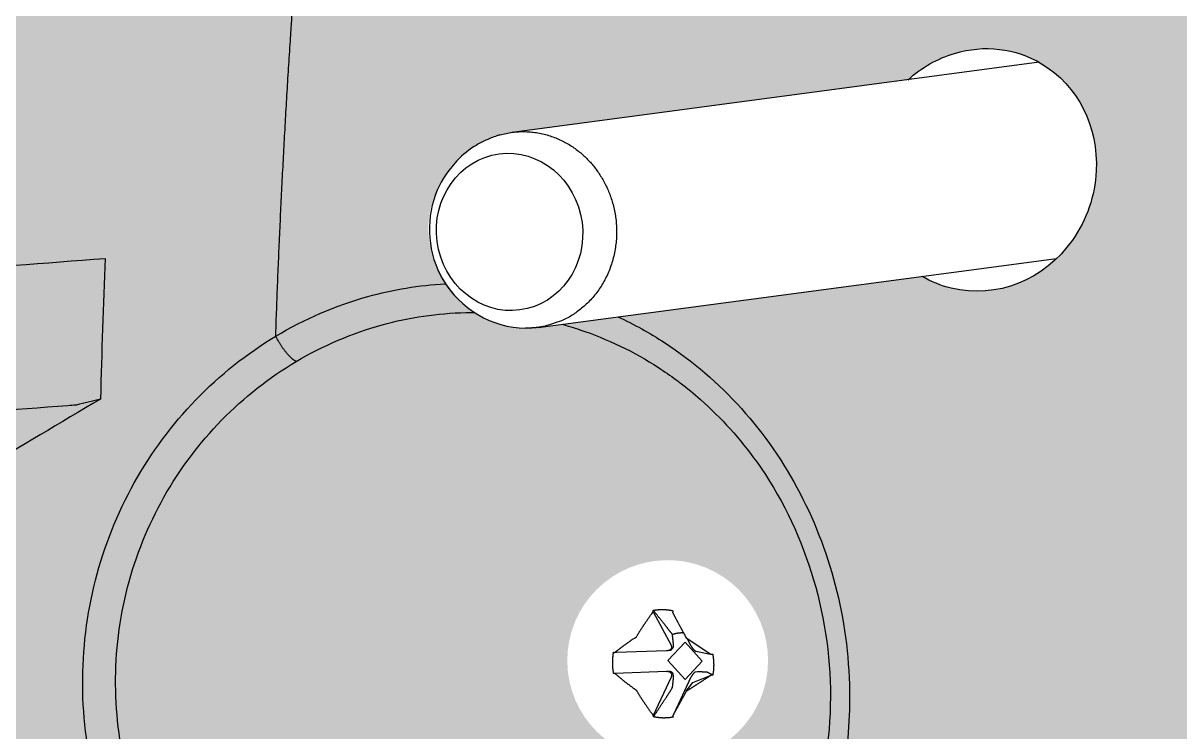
# Model space of a CAD drawing. Header units: millimetres. Extents: x 8076 to 10926, y 4783 to 8520.
# Drawn here: x 10240.44 to 10284.87, y 7251.94 to 7279.17 of the extents above; entities that cross this region are included whole.
import ezdxf

# ---------------------------------------------------------------- set-up
doc = ezdxf.new("R2010")
doc.units = ezdxf.units.MM

# ---------------------------------------------------------------- blocks, each defined once
blk = doc.blocks.new('149221')
at = {"linetype": 'Continuous', "true_color": 0xffa200}
h = blk.add_hatch(color=40, dxfattribs=at)
h.dxf.hatch_style = 1
edge = h.paths.add_edge_path()
edge.add_spline(control_points=[(334.23, -48.05), (334.389, -46.956), (334.845, -43.89), (335.35, -39.838), (337.006, -36.654), (337.938, -35.421), (338.324, -34.912)], knot_values=[0, 0, 0, 0, 3.316296, 9.331221, 12.051584, 13.967111, 13.967111, 13.967111, 13.967111], degree=3, periodic=0)
edge.add_line((338.324, -34.912), (341.494, -35.3))
edge.add_line((341.494, -35.3), (348.525, -36.156))
edge.add_line((348.525, -36.156), (354.696, -36.903))
edge.add_line((354.696, -36.903), (356.527, -37.124))
edge.add_line((356.527, -37.124), (359.064, -37.429))
edge.add_line((359.064, -37.429), (360.358, -37.58))
edge.add_line((360.358, -37.58), (366.586, -38.329))
edge.add_line((366.586, -38.329), (371.707, -38.939))
edge.add_line((371.707, -38.939), (378.772, -39.776))
edge.add_line((378.772, -39.776), (416.636, -44.167))
edge.add_line((416.636, -44.167), (424.659, -45.078))
edge.add_line((424.659, -45.078), (426.281, -45.161))
edge.add_line((426.281, -45.161), (427.838, -45.027))
edge.add_line((427.838, -45.027), (428.916, -44.81))
edge.add_line((428.916, -44.81), (437.564, -43.667))
edge.add_spline(control_points=[(437.563, -43.667), (439.189, -43.214), (441.154, -42.241), (443.346, -40.252), (444.437, -38.928), (445.074, -37.817), (445.287, -37.445)], knot_values=[0, 0, 0, 0, 5.064414, 6.325763, 8.876672, 10.163592, 10.163592, 10.163592, 10.163592], degree=3, periodic=0)
edge.add_line((445.296, -37.43), (441.211, -37.971))
edge.add_line((441.211, -37.971), (436.254, -38.626))
edge.add_spline(control_points=[(436.254, -38.626), (436.016, -38.667), (435.494, -38.75), (434.254, -38.654), (432.869, -37.837), (432.016, -36.57), (431.681, -35.331), (431.737, -34.122), (432.136, -33.085), (432.61, -32.467), (433.048, -32.021), (433.491, -31.696), (433.978, -31.451), (434.335, -31.319), (434.598, -31.257), (434.754, -31.22), (434.867, -31.204), (434.904, -31.199)], knot_values=[0, 0, 0, 0, 0.459492, 1.579479, 3.677085, 5.002253, 6.076581, 7.478588, 8.557654, 9.354811, 9.798094, 10.431077, 10.991979, 11.42801, 11.569921, 11.800419, 11.911282, 11.911282, 11.911282, 11.911282], degree=3, periodic=0)
edge.add_line((434.899, -31.2), (437.306, -30.88))
edge.add_line((437.306, -30.88), (439.591, -30.576))
edge.add_line((439.591, -30.576), (439.81, -28.317))
edge.add_line((439.81, -28.317), (440.375, -21.536))
edge.add_line((440.375, -21.536), (440.458, -20.359))
edge.add_line((440.458, -20.359), (440.541, -19.121))
edge.add_line((440.541, -19.121), (448.837, -20.177))
edge.add_spline(control_points=[(448.837, -20.177), (449.335, -16.168), (450.461, -4.372), (450.539, 11.311), (449.321, 22.831), (448.924, 26.585)], knot_values=[0, 0, 0, 0, 12.116371, 35.543181, 46.865157, 46.865157, 46.865157, 46.865157], degree=3, periodic=0)
edge.add_line((448.924, 26.585), (440.358, 25.81))
edge.add_line((440.358, 25.81), (440.279, 26.868))
edge.add_line((440.279, 26.868), (440.148, 28.529))
edge.add_line((440.148, 28.529), (437.236, 28.142))
edge.add_line((437.236, 28.142), (436.039, 27.984))
edge.add_spline(control_points=[(436.039, 27.984), (435.887, 27.957), (435.364, 27.891), (434.124, 27.987), (432.739, 28.803), (431.886, 30.07), (431.551, 31.309), (431.607, 32.519), (432.006, 33.555), (432.48, 34.173), (432.917, 34.62), (433.361, 34.945), (433.847, 35.189), (434.205, 35.321), (434.467, 35.383), (434.624, 35.42), (434.737, 35.436), (434.773, 35.441)], knot_values=[0, 0, 0, 0, 0.459492, 1.579479, 3.677085, 5.002253, 6.076581, 7.478588, 8.557654, 9.354811, 9.798094, 10.431077, 10.991979, 11.42801, 11.569921, 11.800419, 11.911282, 11.911282, 11.911282, 11.911282], degree=3, periodic=0)
edge.add_line((434.773, 35.441), (437.191, 35.763))
edge.add_line((437.191, 35.763), (439.446, 36.063))
edge.add_spline(control_points=[(439.446, 36.063), (439.36, 36.904), (439.215, 38.138), (439.085, 39.426), (438.987, 40.065), (438.94, 40.376), (438.983, 40.681), (439.022, 40.796), (439.062, 40.854), (439.079, 40.87), (439.096, 40.887), (439.117, 40.9), (439.139, 40.907), (439.148, 40.91)], knot_values=[0, 0, 0, 0, 2.538509, 3.728894, 3.878974, 4.480976, 4.655309, 4.801837, 4.838762, 4.865516, 4.870649, 4.910876, 4.939036, 4.939036, 4.939036, 4.939036], degree=3, periodic=0)
edge.add_line((439.148, 40.91), (440.319, 41.19))
edge.add_line((440.319, 41.19), (441.937, 41.337))
edge.add_line((441.937, 41.337), (446.367, 41.737))
edge.add_spline(control_points=[(446.367, 41.737), (446.237, 42.2), (445.76, 43.815), (444.406, 46.288), (441.77, 49.151), (438.724, 50.856), (435.999, 51.453), (434.588, 51.508), (432.75, 51.468), (430.969, 51.482), (429.392, 51.407), (428.978, 51.387)], knot_values=[0, 0, 0, 0, 1.440982, 5.047979, 8.330405, 13.027428, 15.226579, 16.64694, 17.251758, 20.7426, 21.987384, 21.987384, 21.987384, 21.987384], degree=3, periodic=0)
edge.add_line((428.978, 51.387), (396.458, 48.446))
edge.add_line((396.458, 48.446), (382.008, 47.139))
edge.add_line((382.008, 47.139), (373.756, 46.392))
edge.add_line((373.756, 46.392), (363.038, 45.422))
edge.add_line((363.038, 45.422), (349.65, 44.211))
edge.add_line((349.65, 44.211), (334.14, 42.808))
edge.add_line((334.14, 42.808), (332.509, 42.661))
edge.add_line((332.509, 42.661), (319.779, 41.508))
edge.add_line((319.779, 41.508), (301.534, 39.858))
edge.add_line((301.534, 39.858), (284.66, 38.331))
edge.add_line((284.66, 38.331), (282.872, 37.878))
edge.add_line((282.872, 37.878), (275.797, 36.085))
edge.add_line((275.797, 36.085), (273.499, 35.502))
edge.add_line((273.499, 35.502), (273.283, 35.447))
edge.add_line((273.283, 35.447), (272.997, 35.418))
edge.add_line((272.997, 35.418), (272.713, 35.383))
edge.add_line((272.713, 35.383), (275.958, 31.732))
edge.add_line((275.958, 31.732), (277.835, 29.62))
edge.add_line((277.835, 29.62), (280.177, 26.986))
edge.add_line((280.177, 26.986), (284.356, 22.253))
edge.add_line((284.356, 22.253), (284.79, 21.469))
edge.add_line((284.79, 21.469), (285.121, 20.593))
edge.add_line((285.121, 20.593), (285.547, 18.72))
edge.add_line((285.547, 18.72), (285.662, 17.821))
edge.add_line((285.662, 17.821), (285.757, 16.03))
edge.add_line((285.757, 16.03), (285.763, 13.209))
edge.add_line((285.763, 13.209), (284.267, 13.01))
edge.add_line((284.267, 13.01), (284.275, 9.019))
edge.add_line((284.275, 9.019), (288.099, 9.528))
edge.add_line((288.099, 9.528), (291.922, 10.036))
edge.add_line((291.922, 10.036), (289.956, 8.857))
edge.add_line((289.956, 8.857), (289.691, 8.577))
edge.add_line((289.691, 8.577), (289.596, 8.203))
edge.add_line((289.596, 8.203), (289.579, 5.869))
edge.add_line((289.579, 5.869), (289.585, 1.554))
edge.add_line((289.585, 1.554), (289.605, -0.427))
edge.add_line((289.605, -0.427), (289.702, -0.805))
edge.add_line((289.702, -0.805), (289.967, -1.092))
edge.add_line((289.967, -1.092), (291.278, -1.917))
edge.add_line((291.278, -1.917), (284.299, -2.845))
edge.add_line((284.299, -2.845), (284.306, -6.608))
edge.add_line((284.306, -6.608), (285.803, -6.636))
edge.add_line((285.803, -6.636), (285.696, -7.699))
edge.add_line((285.696, -7.699), (285.699, -8.975))
edge.add_line((285.699, -8.975), (285.704, -11.432))
edge.add_line((285.704, -11.432), (285.38, -13.443))
edge.add_line((285.38, -13.443), (285.012, -14.75))
edge.add_line((285.012, -14.75), (284.762, -15.392))
edge.add_line((284.762, -15.392), (284.389, -16.12))
edge.add_line((284.389, -16.12), (283.697, -17.108))
edge.add_line((283.697, -17.108), (281.128, -20.698))
edge.add_line((281.128, -20.698), (276.178, -27.614))
edge.add_line((276.178, -27.614), (273.503, -31.352))
edge.add_line((273.503, -31.352), (272.842, -32.273))
edge.add_line((272.842, -32.273), (274.267, -35.291))
edge.add_spline(control_points=[(274.267, -35.291), (273.628, -35.713), (272.039, -36.763), (271.321, -39.153), (271.586, -41.646), (272.94, -44.25), (275.933, -45.323), (277.745, -44.908), (278.181, -44.718), (278.267, -44.685)], knot_values=[0, 0, 0, 0, 2.259943, 5.619258, 6.713979, 9.794593, 13.883833, 15.038003, 15.312139, 15.312139, 15.312139, 15.312139], degree=3, periodic=0)
edge.add_line((278.267, -44.685), (280.069, -45.273))
edge.add_line((280.069, -45.273), (281.913, -45.716))
edge.add_line((281.913, -45.716), (283.526, -47.37))
edge.add_line((283.526, -47.37), (285.338, -48.775))
edge.add_line((285.338, -48.775), (287.354, -49.921))
edge.add_line((287.354, -49.921), (294.801, -53.288))
edge.add_line((294.801, -53.288), (302.375, -56.363))
edge.add_line((302.375, -56.363), (307.551, -58.277))
edge.add_line((307.551, -58.277), (309.056, -58.665))
edge.add_line((309.056, -58.665), (310.606, -58.781))
edge.add_line((310.606, -58.781), (310.982, -58.766))
edge.add_line((310.982, -58.766), (312.319, -58.745))
edge.add_line((312.319, -58.745), (312.966, -58.735))
edge.add_line((312.966, -58.735), (315.112, -58.702))
edge.add_line((315.112, -58.702), (316.253, -58.684))
edge.add_line((316.253, -58.684), (317.573, -58.663))
edge.add_line((317.573, -58.663), (318.778, -58.645))
edge.add_line((318.778, -58.645), (319.223, -58.611))
edge.add_line((319.223, -58.611), (319.951, -58.506))
edge.add_line((319.951, -58.506), (321.024, -58.201))
edge.add_spline(control_points=[(321.024, -58.201), (322.599, -57.816), (324.878, -57.193), (328.113, -56.498), (330.571, -55.462), (332.257, -53.746), (333.489, -51.751), (334.108, -49.926), (334.2, -48.515), (334.23, -48.05)], knot_values=[0, 0, 0, 0, 4.863787, 7.08245, 9.93457, 12.717024, 14.126276, 16.967024, 18.364566, 18.364566, 18.364566, 18.364566], degree=3, periodic=0)
edge = h.paths.add_edge_path(flags=16)
edge.add_spline(control_points=[(316, -23.379), (315.837, -23.401), (315.326, -23.474), (314.089, -23.433), (312.746, -22.738), (311.796, -21.332), (311.357, -20.247), (311.352, -18.863), (311.895, -17.768), (312.327, -17.106), (312.833, -16.686), (313.297, -16.376), (313.796, -16.141), (314.127, -16.033), (314.423, -15.962), (314.585, -15.94), (314.699, -15.929), (314.735, -15.924)], knot_values=[0, 0, 0, 0, 0.459492, 1.579479, 3.677085, 5.002253, 6.076581, 7.478588, 8.557654, 9.354811, 9.798094, 10.431077, 10.991979, 11.42801, 11.569921, 11.800419, 11.911282, 11.911282, 11.911282, 11.911282], degree=3, periodic=0)
edge.add_line((314.735, -15.924), (329.81, -13.917))
edge.add_spline(control_points=[(329.81, -13.917), (329.982, -13.772), (330.321, -13.487), (330.903, -13.156), (331.548, -12.897), (332.188, -12.758), (332.819, -12.711), (333.454, -12.75), (334.088, -12.898), (334.79, -13.192), (335.443, -13.642), (336.342, -14.543), (336.958, -15.878), (337.054, -17.396), (336.889, -18.642), (336.381, -19.731), (335.668, -20.706), (334.741, -21.441), (333.686, -21.927), (332.534, -22.102), (331.37, -21.972), (330.674, -21.634), (330.341, -21.473)], knot_values=[0, 0, 0, 0, 0.673401, 1.325552, 1.998362, 2.753695, 3.278628, 3.891621, 4.655983, 5.21823, 6.167649, 7.013448, 9.020712, 10.38987, 11.545293, 12.751228, 13.951417, 15.141404, 16.258242, 17.397534, 18.59906, 19.704611, 19.704611, 19.704611, 19.704611], degree=3, periodic=0)
edge.add_line((330.341, -21.473), (326.306, -22.009))
edge.add_line((326.306, -22.009), (318.663, -23.025))
edge.add_line((318.663, -23.025), (316.504, -23.312))
edge.add_line((316.504, -23.312), (316, -23.379))
h.paths.add_polyline_path([(317.098, 4.313, -1), (324.809, 4.313, -1)], flags=16)
edge = h.paths.add_edge_path(flags=16)
edge.add_spline(control_points=[(316.381, 17.164), (316.218, 17.142), (315.706, 17.069), (314.47, 17.11), (313.126, 17.805), (312.176, 19.212), (311.738, 20.297), (311.732, 21.68), (312.275, 22.775), (312.707, 23.437), (313.213, 23.857), (313.678, 24.167), (314.176, 24.402), (314.507, 24.51), (314.803, 24.581), (314.966, 24.604), (315.079, 24.614), (315.116, 24.619)], knot_values=[0, 0, 0, 0, 0.459492, 1.579479, 3.677085, 5.002253, 6.076581, 7.478588, 8.557654, 9.354811, 9.798094, 10.431077, 10.991979, 11.42801, 11.569921, 11.800419, 11.911282, 11.911282, 11.911282, 11.911282], degree=3, periodic=0)
edge.add_line((315.116, 24.619), (330.191, 26.627))
edge.add_spline(control_points=[(330.191, 26.627), (330.363, 26.771), (330.701, 27.057), (331.283, 27.388), (331.929, 27.646), (332.569, 27.785), (333.199, 27.832), (333.834, 27.793), (334.468, 27.646), (335.17, 27.351), (335.824, 26.902), (336.723, 26.001), (337.338, 24.665), (337.434, 23.147), (337.269, 21.901), (336.761, 20.813), (336.048, 19.837), (335.121, 19.103), (334.066, 18.617), (332.915, 18.441), (331.75, 18.572), (331.055, 18.909), (330.721, 19.071)], knot_values=[0, 0, 0, 0, 0.673401, 1.325552, 1.998362, 2.753695, 3.278628, 3.891621, 4.655983, 5.21823, 6.167649, 7.013448, 9.020712, 10.38987, 11.545293, 12.751228, 13.951417, 15.141404, 16.258242, 17.397534, 18.59906, 19.704611, 19.704611, 19.704611, 19.704611], degree=3, periodic=0)
edge.add_line((330.721, 19.071), (326.687, 18.534))
edge.add_line((326.687, 18.534), (319.044, 17.518))
edge.add_line((319.044, 17.518), (316.884, 17.231))
edge.add_line((316.884, 17.231), (316.381, 17.164))
h.paths.add_polyline_path([(427.224, 2.182, -1), (435.129, 2.182, -1)], flags=16)
at = {"linetype": 'Continuous'}
for p, q in [((335.222, 27.296), (314.982, 24.604)), ((315.978, 17.11), (335.893, 19.758)), ((320.408, 6.164), (320.395, 6.18)), ((321.096, 4.892), (320.408, 6.164)), ((320.956, 4.313), (321.62, 5.014)), ((321.62, 5.014), (322.285, 4.286)), ((321.665, 5.187), (322.613, 4.556)), ((321.69, 5.17), (321.847, 4.878)), ((318.928, 4.625), (318.992, 4.628)), ((318.992, 4.628), (320.909, 4.694)), ((320.948, 4.697), (321.023, 4.707)), ((322.035, 4.673), (322.603, 4.561)), ((321.621, 3.585), (320.956, 4.313)), ((322.285, 4.286), (321.621, 3.585)), ((320.91, 3.887), (318.921, 3.819)), ((320.413, 2.218), (321.099, 3.682)), ((320.91, 3.887), (320.996, 3.898)), ((321.849, 3.668), (321.191, 2.267)), ((321.921, 3.463), (322.623, 3.749)), ((322.623, 3.749), (322.623, 3.749)), ((321.669, 3.13), (321.921, 3.463)), ((320.403, 2.203), (320.413, 2.218))]:
    blk.add_line(p, q, dxfattribs=at)
for points in [[(305.9, 16.771), (305.918, 17.291, -0.000348), (305.937, 17.811, -0.000347), (305.957, 18.331, -0.000347), (305.977, 18.851, -0.000348), (305.998, 19.372, -0.000348), (306.02, 19.893, -0.000349), (306.043, 20.414, -0.000349), (306.066, 20.935, -0.000349), (306.09, 21.456, -0.00035), (306.115, 21.978, -0.00035), (306.14, 22.5, -0.00035), (306.167, 23.022, -0.000351), (306.194, 23.544, -0.000351), (306.222, 24.066, -0.000353), (306.25, 24.588, -0.000352), (306.279, 25.11, -0.00035), (306.309, 25.632, -0.000354), (306.34, 26.155, -0.000362), (306.372, 26.679, -0.000352), (306.404, 27.2, -0.000329), (306.437, 27.718, -0.000364), (306.471, 28.245, -0.000434), (306.507, 28.784, -0.00033), (306.541, 29.29, -0.000112)], [(314.509, 24.505), (314.751, 24.565, -0.01853), (314.995, 24.606, -0.018988), (315.241, 24.628, -0.01888), (315.487, 24.632, -0.018731), (315.732, 24.617, -0.018623), (315.973, 24.585, -0.018288), (316.208, 24.535, -0.017994), (316.437, 24.469, -0.017564), (316.659, 24.389, -0.017227), (316.871, 24.295, -0.0167), (317.073, 24.188, -0.016283), (317.264, 24.072, -0.015664), (317.444, 23.946, -0.015296), (317.613, 23.812, -0.014794), (317.771, 23.671, -0.014213), (317.916, 23.526, -0.013348), (318.05, 23.378, -0.013461), (318.175, 23.223, -0.013197), (318.294, 23.057, -0.012874), (318.408, 22.881, -0.013478), (318.516, 22.692, -0.013706), (318.616, 22.492, -0.014048), (318.707, 22.281, -0.014237), (318.788, 22.06, -0.0146), (318.856, 21.828, -0.014784), (318.913, 21.588, -0.01512), (318.954, 21.341, -0.015302), (318.982, 21.087, -0.015606), (318.993, 20.829, -0.015783), (318.987, 20.568, -0.016051), (318.964, 20.306, -0.016219), (318.925, 20.045, -0.016431), (318.867, 19.787, -0.016593), (318.793, 19.534, -0.016766), (318.703, 19.288, -0.016874), (318.596, 19.05, -0.016889), (318.475, 18.822, -0.017074), (318.341, 18.607, -0.017294), (318.194, 18.404, -0.017022), (318.037, 18.215, -0.016137), (317.872, 18.041, -0.017231), (317.696, 17.882, -0.019492), (317.51, 17.737, -0.015792), (317.331, 17.61, -0.007683), (317.167, 17.504, -0.0199), (316.955, 17.4, -0.032892), (316.63, 17.281, -0.017478), (316.206, 17.149, -0.009908)], [(316.206, 17.149), (316.184, 17.144, -0.001754), (316.162, 17.14, -0.001733), (316.139, 17.136, -0.001729), (316.117, 17.132, -0.001744), (316.094, 17.128, -0.001752), (316.071, 17.124, -0.001758), (316.049, 17.121, -0.001762), (316.026, 17.117, -0.001771), (316.003, 17.114, -0.001776), (315.98, 17.111, -0.001784), (315.956, 17.108, -0.001788), (315.933, 17.105, -0.001795), (315.909, 17.102, -0.001802), (315.886, 17.099, -0.001813), (315.862, 17.097, -0.001813), (315.839, 17.095, -0.001809), (315.815, 17.093, -0.00183), (315.791, 17.091, -0.001877), (315.767, 17.089, -0.001825), (315.743, 17.088, -0.001706), (315.719, 17.086, -0.001897), (315.694, 17.085, -0.002282), (315.669, 17.084, -0.00172), (315.645, 17.084, -0.000557), (315.624, 17.083, -0.002467), (315.596, 17.082, -0.004269), (315.553, 17.082, -0.002068), (315.496, 17.083, -0.001086)], [(306.688, 15.801), (306.668, 15.811, -0.013539), (306.646, 15.824, -0.011508), (306.624, 15.838, -0.010121), (306.6, 15.854, -0.009397), (306.576, 15.872, -0.008571), (306.551, 15.892, -0.007851), (306.525, 15.914, -0.007183), (306.498, 15.938, -0.006678), (306.47, 15.964, -0.006185), (306.442, 15.992, -0.005791), (306.414, 16.021, -0.005413), (306.385, 16.053, -0.005109), (306.355, 16.085, -0.004826), (306.326, 16.12, -0.004597), (306.296, 16.156, -0.00437), (306.266, 16.193, -0.004167), (306.237, 16.231, -0.004031), (306.207, 16.271, -0.003953), (306.178, 16.311, -0.003737), (306.149, 16.352, -0.003428), (306.121, 16.394, -0.003634), (306.093, 16.436, -0.004138), (306.066, 16.48, -0.003193), (306.04, 16.521, -0.001327), (306.017, 16.558, -0.004211), (305.99, 16.606, -0.007093), (305.95, 16.677, -0.00364), (305.9, 16.771, -0.002003)], [(321.278, 15.099), (321.278, 15.099, 0), (321.278, 15.099, 0), (321.278, 15.099, 0), (321.278, 15.099, 0), (321.278, 15.099, 0), (321.278, 15.099, 0), (321.278, 15.099, 0), (321.278, 15.099, 0), (321.278, 15.099, 0), (321.278, 15.099, 0), (321.278, 15.099, 0), (321.278, 15.099, 0), (321.278, 15.099, 0), (321.278, 15.099, 0), (321.278, 15.099, 0), (321.278, 15.099, 0), (321.278, 15.099, 0), (321.278, 15.099, 0), (321.278, 15.099, 0), (321.278, 15.099, 0), (321.278, 15.099, 0), (321.278, 15.099, 0), (321.278, 15.099, 0), (321.278, 15.099, 0), (321.278, 15.099, 0), (321.278, 15.099, 0), (321.278, 15.099, 0), (321.278, 15.099, 0), (321.278, 15.099, 0), (321.278, 15.099, 0), (321.278, 15.099, 0), (321.278, 15.099, 0), (321.278, 15.099, 0), (321.278, 15.099, -1), (321.278, 15.099, 0), (321.278, 15.099, 0), (321.278, 15.099, 0), (321.278, 15.099, 0)], [(320.395, 6.181), (320.395, 6.182, -0.000033), (320.395, 6.184, -0.000033), (320.395, 6.186, -0.000033), (320.396, 6.188, -0.000033), (320.396, 6.19, -0.000033), (320.396, 6.192, -0.000033), (320.396, 6.194, -0.000033), (320.397, 6.196, -0.000033), (320.397, 6.198, -0.000033), (320.397, 6.2, -0.000033), (320.397, 6.202, -0.000033), (320.398, 6.204, -0.000033), (320.398, 6.206, -0.000033), (320.398, 6.208, -0.000033), (320.398, 6.21, -0.000033), (320.399, 6.212, -0.000033), (320.399, 6.214, -0.000034), (320.399, 6.216, -0.000034), (320.399, 6.218, -0.000033), (320.4, 6.22, -0.000031), (320.4, 6.222, -0.000034), (320.4, 6.224, -0.000041), (320.4, 6.226, -0.000031), (320.4, 6.228, -0.000011), (320.401, 6.23, -0.000044), (320.401, 6.232, -0.000075), (320.401, 6.235, -0.000037), (320.402, 6.24, -0.00002)], [(320.402, 6.24), (320.428, 6.245, -0.003595), (320.454, 6.249, -0.003627), (320.48, 6.253, -0.003633), (320.505, 6.257, -0.003612), (320.531, 6.26, -0.003602), (320.557, 6.263, -0.003593), (320.583, 6.265, -0.003585), (320.609, 6.268, -0.003571), (320.634, 6.269, -0.003562), (320.66, 6.271, -0.003549), (320.686, 6.272, -0.003538), (320.711, 6.272, -0.003522), (320.737, 6.273, -0.003513), (320.762, 6.273, -0.003503), (320.787, 6.272, -0.003484), (320.812, 6.271, -0.003447), (320.837, 6.27, -0.003463), (320.863, 6.269, -0.00351), (320.887, 6.267, -0.003405), (320.912, 6.265, -0.003175), (320.937, 6.262, -0.00347), (320.961, 6.26, -0.004082), (320.987, 6.256, -0.003125), (321.01, 6.253, -0.001152), (321.031, 6.25, -0.004306), (321.058, 6.245, -0.007334), (321.099, 6.237, -0.003623), (321.153, 6.226, -0.001941)], [(321.136, 5.313), (321.118, 5.336, 0.000424), (321.1, 5.36, 0.000411), (321.082, 5.383, 0.000394), (321.064, 5.408, 0.000373), (321.044, 5.432, 0.000355), (321.025, 5.457, 0.000339), (321.005, 5.483, 0.000324), (320.985, 5.509, 0.000309), (320.964, 5.535, 0.000295), (320.943, 5.563, 0.000282), (320.921, 5.59, 0.000269), (320.899, 5.618, 0.000257), (320.877, 5.647, 0.000246), (320.854, 5.676, 0.000236), (320.83, 5.706, 0.000225), (320.806, 5.736, 0.000214), (320.781, 5.767, 0.000206), (320.756, 5.799, 0.000202), (320.73, 5.831, 0.000187), (320.704, 5.864, 0.000167), (320.677, 5.898, 0.000178), (320.649, 5.933, 0.000203), (320.62, 5.97, 0.000146), (320.592, 6.004, 0.000047), (320.566, 6.036, 0.000197), (320.532, 6.079, 0.000312), (320.476, 6.148, 0.000141), (320.402, 6.24, 0.000072)], [(321.153, 6.226), (321.152, 6.224, 0.000016), (321.152, 6.221, 0.000016), (321.152, 6.219, 0.000016), (321.152, 6.217, 0.000016), (321.151, 6.215, 0.000016), (321.151, 6.212, 0.000016), (321.151, 6.21, 0.000016), (321.15, 6.208, 0.000016), (321.15, 6.206, 0.000016), (321.15, 6.203, 0.000016), (321.15, 6.201, 0.000016), (321.149, 6.199, 0.000016), (321.149, 6.197, 0.000016), (321.149, 6.194, 0.000017), (321.149, 6.192, 0.000016), (321.148, 6.19, 0.000016), (321.148, 6.187, 0.000017), (321.148, 6.185, 0.000017), (321.147, 6.183, 0.000016), (321.147, 6.181, 0.000015), (321.147, 6.178, 0.000017), (321.147, 6.176, 0.00002), (321.146, 6.174, 0.000015), (321.146, 6.171, 0.000005), (321.146, 6.169, 0.000022), (321.145, 6.167, 0.000037), (321.145, 6.163, 0.000018), (321.144, 6.158, 0.00001)], [(319.751, 5.222), (319.77, 5.254, -0.000809), (319.789, 5.285, -0.000801), (319.808, 5.317, -0.000798), (319.828, 5.348, -0.000801), (319.848, 5.38, -0.000802), (319.867, 5.412, -0.000803), (319.887, 5.443, -0.000803), (319.908, 5.475, -0.000804), (319.928, 5.507, -0.000805), (319.948, 5.539, -0.000806), (319.969, 5.57, -0.000807), (319.99, 5.602, -0.000808), (320.011, 5.634, -0.000809), (320.032, 5.666, -0.000812), (320.054, 5.698, -0.00081), (320.075, 5.73, -0.000806), (320.097, 5.762, -0.000814), (320.119, 5.794, -0.000833), (320.141, 5.827, -0.000809), (320.163, 5.859, -0.000755), (320.185, 5.891, -0.000837), (320.208, 5.923, -0.001004), (320.232, 5.956, -0.000758), (320.254, 5.987, -0.00025), (320.274, 6.015, -0.00108), (320.3, 6.052, -0.001865), (320.341, 6.107, -0.000905), (320.395, 6.181, -0.000476)], [(321.144, 6.158), (321.161, 6.127, 0.000156), (321.177, 6.095, 0.000155), (321.193, 6.064, 0.000154), (321.21, 6.033, 0.000154), (321.227, 6.001, 0.000153), (321.243, 5.97, 0.000153), (321.26, 5.938, 0.000152), (321.277, 5.906, 0.000152), (321.294, 5.874, 0.000151), (321.311, 5.843, 0.000151), (321.328, 5.81, 0.00015), (321.345, 5.778, 0.00015), (321.362, 5.746, 0.000149), (321.379, 5.714, 0.000149), (321.397, 5.681, 0.000148), (321.414, 5.649, 0.000147), (321.432, 5.616, 0.000148), (321.449, 5.584, 0.000151), (321.467, 5.551, 0.000146), (321.484, 5.518, 0.000136), (321.502, 5.486, 0.00015), (321.52, 5.452, 0.000178), (321.538, 5.418, 0.000135), (321.556, 5.386, 0.000046), (321.571, 5.357, 0.00019), (321.592, 5.32, 0.000326), (321.623, 5.262, 0.000158), (321.665, 5.187, 0.000083)], [(321.136, 5.313), (321.15, 5.319, -0.003842), (321.164, 5.324, -0.003865), (321.178, 5.329, -0.003871), (321.192, 5.334, -0.003862), (321.206, 5.338, -0.00386), (321.22, 5.343, -0.003856), (321.234, 5.347, -0.003854), (321.248, 5.351, -0.003848), (321.262, 5.355, -0.003844), (321.276, 5.358, -0.003837), (321.291, 5.361, -0.003832), (321.305, 5.364, -0.003821), (321.319, 5.367, -0.003818), (321.333, 5.37, -0.003814), (321.348, 5.372, -0.003799), (321.362, 5.374, -0.003765), (321.376, 5.376, -0.003788), (321.39, 5.378, -0.003847), (321.405, 5.379, -0.003735), (321.419, 5.38, -0.003487), (321.433, 5.381, -0.003819), (321.447, 5.382, -0.004505), (321.462, 5.383, -0.003446), (321.475, 5.383, -0.001257), (321.488, 5.383, -0.00477), (321.503, 5.383, -0.008143), (321.527, 5.382, -0.004018), (321.559, 5.381, -0.002149)], [(318.928, 4.625), (318.952, 4.644, -0.000791), (318.976, 4.664, -0.000778), (319.001, 4.683, -0.000771), (319.026, 4.703, -0.000772), (319.051, 4.722, -0.000769), (319.077, 4.742, -0.000767), (319.102, 4.762, -0.000763), (319.128, 4.781, -0.000761), (319.154, 4.801, -0.000758), (319.18, 4.821, -0.000756), (319.207, 4.841, -0.000753), (319.234, 4.86, -0.00075), (319.261, 4.88, -0.000748), (319.288, 4.9, -0.000747), (319.315, 4.92, -0.000743), (319.343, 4.94, -0.000736), (319.37, 4.96, -0.00074), (319.398, 4.98, -0.000754), (319.427, 5, -0.000729), (319.455, 5.02, -0.000677), (319.483, 5.04, -0.000748), (319.512, 5.061, -0.000893), (319.542, 5.081, -0.00067), (319.571, 5.101, -0.000219), (319.596, 5.119, -0.000951), (319.63, 5.141, -0.001627), (319.682, 5.176, -0.000783), (319.751, 5.222, -0.00041)], [(320.909, 4.694), (320.921, 4.695, 0.007938), (320.934, 4.696, 0.007626), (320.946, 4.697, 0.007756), (320.958, 4.699, 0.008494), (320.971, 4.701, 0.009085), (320.983, 4.704, 0.009678), (320.995, 4.707, 0.010301), (321.007, 4.71, 0.01111), (321.018, 4.714, 0.011921), (321.029, 4.719, 0.012882), (321.04, 4.724, 0.013868), (321.05, 4.73, 0.015007), (321.06, 4.736, 0.016192), (321.069, 4.743, 0.017522), (321.077, 4.75, 0.018792), (321.085, 4.757, 0.020035), (321.092, 4.766, 0.02147), (321.098, 4.774, 0.023082), (321.103, 4.783, 0.023507), (321.107, 4.792, 0.022793), (321.11, 4.801, 0.025268), (321.112, 4.811, 0.029705), (321.113, 4.821, 0.022787), (321.114, 4.831, 0.009101), (321.113, 4.84, 0.029743), (321.111, 4.851, 0.046548), (321.105, 4.869, 0.021319), (321.096, 4.892, 0.010926)], [(321.181, 4.903), (321.18, 4.913, 0.000134), (321.179, 4.923, 0.000128), (321.178, 4.933, 0.000124), (321.177, 4.944, 0.000124), (321.176, 4.954, 0.000122), (321.175, 4.965, 0.00012), (321.174, 4.976, 0.000118), (321.172, 4.987, 0.000116), (321.171, 4.999, 0.000114), (321.17, 5.011, 0.000112), (321.169, 5.023, 0.00011), (321.167, 5.035, 0.000108), (321.166, 5.047, 0.000106), (321.164, 5.06, 0.000105), (321.163, 5.073, 0.000103), (321.162, 5.087, 0.0001), (321.16, 5.1, 0.000099), (321.159, 5.114, 0.0001), (321.157, 5.129, 0.000095), (321.155, 5.143, 0.000086), (321.154, 5.158, 0.000095), (321.152, 5.174, 0.000113), (321.15, 5.19, 0.000081), (321.148, 5.206, 0.000021), (321.147, 5.22, 0.000117), (321.144, 5.24, 0.000193), (321.141, 5.271, 0.000086), (321.136, 5.313, 0.000043)], [(318.867, 3.899), (318.864, 3.92, -0.002441), (318.861, 3.942, -0.002436), (318.858, 3.964, -0.002435), (318.855, 3.986, -0.002439), (318.853, 4.007, -0.002441), (318.851, 4.029, -0.002443), (318.849, 4.051, -0.002444), (318.848, 4.073, -0.002446), (318.846, 4.095, -0.002447), (318.845, 4.117, -0.002449), (318.844, 4.139, -0.00245), (318.843, 4.161, -0.00245), (318.843, 4.183, -0.002453), (318.842, 4.205, -0.002458), (318.842, 4.227, -0.002454), (318.842, 4.249, -0.00244), (318.842, 4.271, -0.002462), (318.843, 4.293, -0.002512), (318.844, 4.315, -0.002442), (318.845, 4.336, -0.002282), (318.846, 4.358, -0.002517), (318.847, 4.38, -0.002998), (318.849, 4.403, -0.002281), (318.85, 4.424, -0.000793), (318.852, 4.443, -0.003209), (318.855, 4.467, -0.005524), (318.859, 4.505, -0.00271), (318.866, 4.554, -0.001439)], [(318.866, 4.554), (318.866, 4.556, -0.000283), (318.866, 4.559, -0.000283), (318.867, 4.561, -0.000283), (318.867, 4.564, -0.000283), (318.868, 4.566, -0.000284), (318.868, 4.568, -0.000284), (318.868, 4.571, -0.000284), (318.869, 4.573, -0.000284), (318.869, 4.576, -0.000284), (318.869, 4.578, -0.000285), (318.87, 4.581, -0.000285), (318.87, 4.583, -0.000285), (318.871, 4.585, -0.000285), (318.871, 4.588, -0.000286), (318.871, 4.59, -0.000286), (318.872, 4.593, -0.000284), (318.872, 4.595, -0.000287), (318.873, 4.598, -0.000293), (318.873, 4.6, -0.000285), (318.873, 4.603, -0.000266), (318.874, 4.605, -0.000294), (318.874, 4.607, -0.000351), (318.875, 4.61, -0.000266), (318.875, 4.612, -0.000091), (318.875, 4.614, -0.000377), (318.876, 4.617, -0.000649), (318.877, 4.621, -0.000317), (318.878, 4.627, -0.000168)], [(318.878, 4.627), (318.879, 4.627, 0.000027), (318.881, 4.627, 0.000027), (318.883, 4.627, 0.000027), (318.884, 4.627, 0.000027), (318.886, 4.627, 0.000027), (318.888, 4.627, 0.000027), (318.889, 4.627, 0.000027), (318.891, 4.626, 0.000027), (318.893, 4.626, 0.000027), (318.894, 4.626, 0.000027), (318.896, 4.626, 0.000027), (318.898, 4.626, 0.000027), (318.899, 4.626, 0.000027), (318.901, 4.626, 0.000027), (318.903, 4.626, 0.000027), (318.904, 4.626, 0.000027), (318.906, 4.626, 0.000027), (318.908, 4.626, 0.000027), (318.909, 4.626, 0.000027), (318.911, 4.626, 0.000025), (318.913, 4.626, 0.000028), (318.914, 4.626, 0.000033), (318.916, 4.625, 0.000025), (318.918, 4.625, 0.000009), (318.919, 4.625, 0.000035), (318.921, 4.625, 0.00006), (318.924, 4.625, 0.000029), (318.928, 4.625, 0.000016)], [(321.847, 4.878), (321.852, 4.87, 0.003701), (321.856, 4.862, 0.003376), (321.861, 4.853, 0.003265), (321.866, 4.845, 0.003407), (321.872, 4.836, 0.003461), (321.878, 4.827, 0.003511), (321.884, 4.818, 0.003554), (321.89, 4.809, 0.003656), (321.896, 4.8, 0.003739), (321.903, 4.791, 0.003865), (321.91, 4.782, 0.003983), (321.917, 4.773, 0.004147), (321.924, 4.764, 0.004318), (321.931, 4.755, 0.004543), (321.938, 4.747, 0.004767), (321.946, 4.739, 0.005026), (321.953, 4.731, 0.005388), (321.96, 4.723, 0.005878), (321.968, 4.716, 0.006187), (321.975, 4.71, 0.006294), (321.982, 4.703, 0.007478), (321.989, 4.698, 0.009741), (321.996, 4.693, 0.008569), (322.002, 4.688, 0.003739), (322.008, 4.684, 0.013392), (322.014, 4.681, 0.029184), (322.023, 4.677, 0.018941), (322.035, 4.673, 0.011598)], [(322.613, 4.556), (322.615, 4.556, -0.000038), (322.617, 4.556, -0.000038), (322.62, 4.556, -0.000038), (322.622, 4.556, -0.000038), (322.625, 4.556, -0.000038), (322.627, 4.556, -0.000038), (322.629, 4.556, -0.000038), (322.632, 4.556, -0.000038), (322.634, 4.556, -0.000038), (322.636, 4.556, -0.000038), (322.639, 4.556, -0.000038), (322.641, 4.556, -0.000038), (322.643, 4.556, -0.000038), (322.646, 4.556, -0.000038), (322.648, 4.556, -0.000038), (322.65, 4.556, -0.000038), (322.653, 4.556, -0.000038), (322.655, 4.556, -0.000039), (322.658, 4.556, -0.000038), (322.66, 4.556, -0.000035), (322.662, 4.556, -0.000039), (322.665, 4.556, -0.000046), (322.667, 4.556, -0.000035), (322.669, 4.556, -0.000012), (322.671, 4.556, -0.00005), (322.674, 4.556, -0.000086), (322.678, 4.556, -0.000042), (322.683, 4.556, -0.000022)], [(322.683, 4.556), (322.688, 4.529, -0.002994), (322.693, 4.503, -0.002985), (322.697, 4.476, -0.002981), (322.701, 4.449, -0.002989), (322.704, 4.422, -0.002992), (322.707, 4.395, -0.002994), (322.71, 4.369, -0.002996), (322.713, 4.342, -0.002999), (322.715, 4.314, -0.003001), (322.717, 4.287, -0.003004), (322.718, 4.26, -0.003005), (322.719, 4.233, -0.003006), (322.72, 4.206, -0.00301), (322.721, 4.179, -0.003017), (322.721, 4.152, -0.003011), (322.721, 4.125, -0.002994), (322.72, 4.097, -0.003021), (322.72, 4.07, -0.003083), (322.719, 4.043, -0.002998), (322.717, 4.016, -0.002802), (322.715, 3.989, -0.00309), (322.713, 3.962, -0.003678), (322.711, 3.935, -0.002801), (322.708, 3.908, -0.00098), (322.706, 3.885, -0.003935), (322.702, 3.855, -0.006773), (322.695, 3.809, -0.003327), (322.685, 3.749, -0.001769)], [(318.879, 3.82), (318.879, 3.823, -0.000407), (318.878, 3.826, -0.000408), (318.878, 3.828, -0.000408), (318.877, 3.831, -0.000408), (318.877, 3.833, -0.000407), (318.877, 3.836, -0.000407), (318.876, 3.839, -0.000407), (318.876, 3.841, -0.000407), (318.875, 3.844, -0.000407), (318.875, 3.847, -0.000406), (318.874, 3.849, -0.000406), (318.874, 3.852, -0.000406), (318.873, 3.854, -0.000406), (318.873, 3.857, -0.000406), (318.873, 3.86, -0.000405), (318.872, 3.862, -0.000402), (318.872, 3.865, -0.000406), (318.871, 3.867, -0.000413), (318.871, 3.87, -0.000402), (318.87, 3.873, -0.000375), (318.87, 3.875, -0.000413), (318.87, 3.878, -0.000492), (318.869, 3.881, -0.000374), (318.869, 3.883, -0.00013), (318.869, 3.885, -0.000525), (318.868, 3.888, -0.000903), (318.868, 3.893, -0.000442), (318.867, 3.899, -0.000235)], [(318.921, 3.819), (318.919, 3.819, -0.000326), (318.918, 3.819, -0.000326), (318.917, 3.819, -0.000326), (318.915, 3.819, -0.000326), (318.914, 3.819, -0.000327), (318.912, 3.819, -0.000327), (318.911, 3.819, -0.000327), (318.91, 3.819, -0.000327), (318.908, 3.819, -0.000327), (318.907, 3.82, -0.000328), (318.905, 3.82, -0.000328), (318.904, 3.82, -0.000328), (318.903, 3.82, -0.000328), (318.901, 3.82, -0.000329), (318.9, 3.82, -0.000328), (318.899, 3.82, -0.000327), (318.897, 3.82, -0.00033), (318.896, 3.82, -0.000336), (318.894, 3.82, -0.000327), (318.893, 3.82, -0.000306), (318.892, 3.82, -0.000338), (318.89, 3.82, -0.000403), (318.889, 3.82, -0.000306), (318.888, 3.82, -0.000105), (318.886, 3.82, -0.000432), (318.885, 3.82, -0.000743), (318.882, 3.82, -0.000364), (318.879, 3.82, -0.000193)], [(319.755, 3.166), (319.724, 3.188, -0.000846), (319.694, 3.21, -0.000856), (319.663, 3.231, -0.000861), (319.633, 3.253, -0.000859), (319.603, 3.275, -0.00086), (319.573, 3.297, -0.000861), (319.543, 3.319, -0.000863), (319.514, 3.341, -0.000864), (319.485, 3.363, -0.000866), (319.456, 3.385, -0.000866), (319.427, 3.406, -0.000868), (319.398, 3.428, -0.000869), (319.37, 3.45, -0.000871), (319.342, 3.472, -0.000874), (319.314, 3.494, -0.000874), (319.286, 3.516, -0.00087), (319.258, 3.538, -0.000879), (319.231, 3.559, -0.000897), (319.204, 3.581, -0.000875), (319.177, 3.603, -0.00082), (319.151, 3.624, -0.000903), (319.124, 3.646, -0.001073), (319.097, 3.669, -0.000825), (319.072, 3.69, -0.000298), (319.049, 3.709, -0.001153), (319.021, 3.733, -0.001991), (318.977, 3.77, -0.00099), (318.921, 3.819, -0.000531)], [(321.099, 3.682), (321.103, 3.691, 0.013113), (321.106, 3.701, 0.012826), (321.11, 3.71, 0.013239), (321.112, 3.72, 0.014665), (321.114, 3.73, 0.015812), (321.115, 3.739, 0.016891), (321.116, 3.749, 0.017916), (321.116, 3.759, 0.019119), (321.115, 3.769, 0.02011), (321.113, 3.779, 0.02111), (321.11, 3.788, 0.021802), (321.107, 3.798, 0.022418), (321.103, 3.807, 0.022661), (321.097, 3.816, 0.022787), (321.091, 3.824, 0.022417), (321.084, 3.833, 0.021856), (321.076, 3.84, 0.021246), (321.067, 3.848, 0.020762), (321.057, 3.854, 0.019197), (321.047, 3.86, 0.01715), (321.036, 3.866, 0.017627), (321.024, 3.871, 0.019303), (321.011, 3.875, 0.013981), (320.998, 3.879, 0.005451), (320.986, 3.882, 0.017507), (320.97, 3.884, 0.02669), (320.945, 3.886, 0.012311), (320.911, 3.887, 0.00638)], [(321.14, 3.271), (321.142, 3.291, 0.000068), (321.144, 3.31, 0.000072), (321.146, 3.329, 0.000076), (321.148, 3.347, 0.000076), (321.15, 3.365, 0.000077), (321.152, 3.382, 0.000079), (321.154, 3.399, 0.000081), (321.155, 3.415, 0.000082), (321.157, 3.431, 0.000084), (321.159, 3.447, 0.000085), (321.16, 3.462, 0.000087), (321.162, 3.476, 0.000089), (321.163, 3.491, 0.000091), (321.165, 3.505, 0.000092), (321.166, 3.519, 0.000094), (321.168, 3.532, 0.000095), (321.169, 3.545, 0.000098), (321.17, 3.558, 0.000101), (321.171, 3.571, 0.0001), (321.173, 3.583, 0.000096), (321.174, 3.595, 0.000107), (321.175, 3.607, 0.000128), (321.176, 3.619, 0.000101), (321.177, 3.63, 0.00004), (321.178, 3.64, 0.000142), (321.18, 3.652, 0.000251), (321.181, 3.67, 0.00013), (321.184, 3.693, 0.000072)], [(322.623, 3.749), (322.591, 3.728, -0.000157), (322.558, 3.706, -0.000157), (322.526, 3.685, -0.000158), (322.493, 3.663, -0.000158), (322.461, 3.642, -0.000158), (322.429, 3.621, -0.000158), (322.396, 3.599, -0.000158), (322.364, 3.578, -0.000158), (322.332, 3.557, -0.000158), (322.3, 3.536, -0.000159), (322.267, 3.515, -0.000159), (322.235, 3.494, -0.000159), (322.203, 3.473, -0.000159), (322.171, 3.453, -0.00016), (322.14, 3.432, -0.00016), (322.108, 3.411, -0.000159), (322.076, 3.391, -0.000161), (322.044, 3.37, -0.000164), (322.013, 3.35, -0.00016), (321.981, 3.329, -0.00015), (321.95, 3.309, -0.000165), (321.918, 3.289, -0.000197), (321.886, 3.268, -0.00015), (321.855, 3.249, -0.000053), (321.828, 3.231, -0.000212), (321.793, 3.209, -0.000365), (321.739, 3.174, -0.00018), (321.669, 3.13, -0.000096)], [(322.025, 3.866, 0.023225), (322.02, 3.866, 0.022214), (322.015, 3.864, 0.020329), (322.01, 3.863, 0.018495), (322.004, 3.86, 0.016619), (321.999, 3.858, 0.015188), (321.993, 3.854, 0.013694), (321.986, 3.85, 0.012527), (321.98, 3.846, 0.011356), (321.973, 3.84, 0.010455), (321.966, 3.835, 0.009574), (321.959, 3.828, 0.008902), (321.952, 3.821, 0.008213), (321.945, 3.814, 0.007653), (321.937, 3.806, 0.007208), (321.93, 3.797, 0.006927), (321.922, 3.788, 0.006377), (321.915, 3.778, 0.005731), (321.908, 3.768, 0.005977), (321.9, 3.758, 0.00671), (321.893, 3.747, 0.005028), (321.886, 3.736, 0.002003), (321.88, 3.726, 0.006575), (321.873, 3.714, 0.01081), (321.863, 3.694, 0.00538), (321.849, 3.668, 0.002896)], [(322.464, 3.864), (322.448, 3.865, 0.000015), (322.433, 3.865, 0.000016), (322.418, 3.866, 0.000017), (322.403, 3.867, 0.000017), (322.389, 3.867, 0.000017), (322.375, 3.868, 0.000017), (322.361, 3.868, 0.000018), (322.348, 3.869, 0.000018), (322.335, 3.869, 0.000018), (322.323, 3.87, 0.000019), (322.31, 3.87, 0.000019), (322.298, 3.871, 0.000019), (322.287, 3.871, 0.00002), (322.275, 3.872, 0.00002), (322.264, 3.872, 0.00002), (322.253, 3.872, 0.000021), (322.242, 3.873, 0.000021), (322.232, 3.873, 0.000022), (322.222, 3.874, 0.000022), (322.212, 3.874, 0.000021), (322.202, 3.874, 0.000023), (322.192, 3.875, 0.000028), (322.183, 3.875, 0.000022), (322.174, 3.875, 0.000009), (322.166, 3.876, 0.00003), (322.156, 3.876, 0.000054), (322.141, 3.877, 0.000028), (322.122, 3.877, 0.000015)], [(322.685, 3.749), (322.676, 3.754, 0.000412), (322.667, 3.759, 0.000431), (322.658, 3.764, 0.00045), (322.649, 3.769, 0.000464), (322.64, 3.774, 0.000481), (322.632, 3.779, 0.000499), (322.623, 3.783, 0.000518), (322.615, 3.788, 0.000536), (322.607, 3.792, 0.000556), (322.599, 3.796, 0.000576), (322.592, 3.8, 0.000598), (322.584, 3.804, 0.000619), (322.577, 3.808, 0.000642), (322.569, 3.812, 0.000666), (322.562, 3.816, 0.000689), (322.555, 3.82, 0.000708), (322.548, 3.823, 0.000741), (322.541, 3.827, 0.000784), (322.534, 3.83, 0.000788), (322.527, 3.834, 0.000758), (322.521, 3.837, 0.000869), (322.514, 3.84, 0.001083), (322.508, 3.844, 0.000846), (322.501, 3.847, 0.000276), (322.496, 3.849, 0.001259), (322.489, 3.853, 0.002316), (322.478, 3.858, 0.00118), (322.464, 3.864, 0.000635)], [(322.685, 3.749), (322.683, 3.749, 0.000012), (322.681, 3.749, 0.000012), (322.679, 3.749, 0.000012), (322.677, 3.749, 0.000012), (322.675, 3.749, 0.000012), (322.673, 3.749, 0.000012), (322.671, 3.749, 0.000012), (322.669, 3.749, 0.000012), (322.667, 3.749, 0.000012), (322.665, 3.749, 0.000012), (322.662, 3.749, 0.000012), (322.66, 3.749, 0.000012), (322.658, 3.749, 0.000012), (322.656, 3.749, 0.000013), (322.654, 3.749, 0.000012), (322.652, 3.749, 0.000012), (322.65, 3.749, 0.000013), (322.648, 3.749, 0.000013), (322.646, 3.749, 0.000012), (322.644, 3.749, 0.000012), (322.642, 3.749, 0.000013), (322.64, 3.749, 0.000015), (322.638, 3.749, 0.000012), (322.636, 3.749, 0.000004), (322.634, 3.749, 0.000016), (322.631, 3.749, 0.000028), (322.628, 3.749, 0.000014), (322.623, 3.749, 0.000007)], [(320.403, 2.203), (320.379, 2.235, -0.000902), (320.355, 2.267, -0.000908), (320.332, 2.299, -0.000909), (320.308, 2.331, -0.000904), (320.285, 2.363, -0.000901), (320.261, 2.395, -0.000899), (320.238, 2.428, -0.000897), (320.216, 2.46, -0.000894), (320.193, 2.492, -0.000893), (320.17, 2.524, -0.00089), (320.148, 2.556, -0.000888), (320.126, 2.589, -0.000885), (320.104, 2.621, -0.000884), (320.082, 2.653, -0.000883), (320.06, 2.685, -0.00088), (320.039, 2.717, -0.000872), (320.017, 2.749, -0.000878), (319.996, 2.782, -0.000892), (319.975, 2.814, -0.000867), (319.954, 2.846, -0.000809), (319.934, 2.878, -0.000888), (319.913, 2.91, -0.001052), (319.892, 2.943, -0.000803), (319.873, 2.974, -0.000288), (319.855, 3.002, -0.001119), (319.833, 3.038, -0.001918), (319.799, 3.093, -0.000946), (319.755, 3.166, -0.000505)], [(320.41, 2.15), (320.444, 2.201, 0.000091), (320.476, 2.25, 0.000096), (320.508, 2.298, 0.0001), (320.539, 2.345, 0.000104), (320.569, 2.391, 0.000109), (320.599, 2.436, 0.000113), (320.628, 2.48, 0.000118), (320.656, 2.523, 0.000123), (320.683, 2.565, 0.000129), (320.71, 2.606, 0.000134), (320.736, 2.646, 0.000141), (320.762, 2.685, 0.000147), (320.787, 2.723, 0.000153), (320.812, 2.761, 0.00016), (320.836, 2.798, 0.000167), (320.859, 2.834, 0.000174), (320.882, 2.869, 0.000183), (320.905, 2.904, 0.000196), (320.927, 2.938, 0.000199), (320.948, 2.971, 0.000193), (320.969, 3.003, 0.000224), (320.99, 3.036, 0.000283), (321.01, 3.068, 0.000224), (321.03, 3.098, 0.000074), (321.047, 3.125, 0.000338), (321.068, 3.158, 0.00064), (321.099, 3.207, 0.000334), (321.14, 3.271, 0.000182)], [(321.669, 3.13), (321.651, 3.097, 0.000069), (321.633, 3.065, 0.000069), (321.615, 3.032, 0.00007), (321.597, 3, 0.00007), (321.579, 2.968, 0.00007), (321.561, 2.936, 0.00007), (321.543, 2.904, 0.000071), (321.525, 2.872, 0.000071), (321.508, 2.84, 0.000071), (321.49, 2.809, 0.000071), (321.473, 2.777, 0.000072), (321.455, 2.746, 0.000072), (321.438, 2.714, 0.000072), (321.42, 2.683, 0.000073), (321.403, 2.652, 0.000073), (321.386, 2.621, 0.000072), (321.369, 2.59, 0.000073), (321.352, 2.559, 0.000075), (321.335, 2.528, 0.000073), (321.318, 2.497, 0.000069), (321.301, 2.467, 0.000076), (321.284, 2.436, 0.000091), (321.267, 2.405, 0.00007), (321.251, 2.376, 0.000025), (321.237, 2.349, 0.000098), (321.218, 2.316, 0.000171), (321.19, 2.264, 0.000085), (321.153, 2.197, 0.000045)], [(320.41, 2.15), (320.41, 2.152, -0.000014), (320.41, 2.154, -0.000014), (320.409, 2.156, -0.000014), (320.409, 2.157, -0.000014), (320.409, 2.159, -0.000014), (320.409, 2.161, -0.000014), (320.408, 2.163, -0.000014), (320.408, 2.164, -0.000014), (320.408, 2.166, -0.000014), (320.408, 2.168, -0.000014), (320.408, 2.169, -0.000014), (320.407, 2.171, -0.000013), (320.407, 2.173, -0.000013), (320.407, 2.175, -0.000014), (320.407, 2.176, -0.000013), (320.406, 2.178, -0.000013), (320.406, 2.18, -0.000014), (320.406, 2.182, -0.000014), (320.406, 2.183, -0.000013), (320.405, 2.185, -0.000012), (320.405, 2.187, -0.000014), (320.405, 2.189, -0.000016), (320.405, 2.191, -0.000012), (320.405, 2.192, -0.000004), (320.404, 2.194, -0.000018), (320.404, 2.196, -0.00003), (320.404, 2.199, -0.000015), (320.403, 2.203, -0.000008)], [(321.088, 2.124, -0.002711), (321.062, 2.121, -0.005319), (321.049, 2.119, -0.000122), (321.012, 2.114, -0.002795), (321.01, 2.114, -0.002899), (320.991, 2.112, -0.002836), (320.971, 2.11, -0.002769), (320.951, 2.109, -0.00271), (320.931, 2.107, -0.002812), (320.911, 2.106, -0.00292), (320.891, 2.105, -0.002855), (320.872, 2.105, -0.002633), (320.851, 2.104, -0.002733), (320.83, 2.104, -0.002917), (320.81, 2.104, -0.003041), (320.791, 2.104, -0.002802), (320.769, 2.104, -0.002756), (320.748, 2.105, -0.002851), (320.728, 2.106, -0.002973), (320.708, 2.107, -0.002899), (320.687, 2.108, -0.002864), (320.666, 2.11, -0.002798), (320.645, 2.112, -0.00292), (320.63, 2.114, -0.001791), (320.604, 2.116, -0.004189), (320.603, 2.117, -0.000086), (320.562, 2.122, -0.013216), (320.495, 2.133, -0.010456), (320.41, 2.15, -0.001672)], [(321.161, 2.136), (321.158, 2.136, -0.000513), (321.156, 2.135, -0.000513), (321.154, 2.135, -0.000512), (321.151, 2.134, -0.000513), (321.149, 2.134, -0.000513), (321.146, 2.133, -0.000513), (321.144, 2.133, -0.000514), (321.142, 2.133, -0.000514), (321.139, 2.132, -0.000514), (321.137, 2.132, -0.000514), (321.134, 2.131, -0.000514), (321.132, 2.131, -0.000514), (321.129, 2.131, -0.000515), (321.127, 2.13, -0.000516), (321.125, 2.13, -0.000515), (321.122, 2.129, -0.000512), (321.12, 2.129, -0.000517), (321.117, 2.129, -0.000527), (321.115, 2.128, -0.000512), (321.112, 2.128, -0.000478), (321.11, 2.127, -0.000529), (321.108, 2.127, -0.000631), (321.105, 2.127, -0.000478), (321.103, 2.126, -0.000163), (321.101, 2.126, -0.000676), (321.098, 2.126, -0.001164), (321.093, 2.125, -0.000568), (321.088, 2.124, -0.000301)], [(321.153, 2.197), (321.153, 2.195, 0.000075), (321.153, 2.193, 0.000075), (321.154, 2.191, 0.000075), (321.154, 2.189, 0.000075), (321.154, 2.187, 0.000075), (321.155, 2.185, 0.000075), (321.155, 2.183, 0.000075), (321.155, 2.181, 0.000075), (321.155, 2.179, 0.000075), (321.156, 2.177, 0.000075), (321.156, 2.175, 0.000075), (321.156, 2.173, 0.000075), (321.156, 2.171, 0.000075), (321.157, 2.169, 0.000075), (321.157, 2.167, 0.000075), (321.157, 2.165, 0.000075), (321.157, 2.163, 0.000075), (321.158, 2.161, 0.000077), (321.158, 2.158, 0.000075), (321.158, 2.156, 0.00007), (321.158, 2.154, 0.000077), (321.159, 2.152, 0.000092), (321.159, 2.15, 0.00007), (321.159, 2.148, 0.000024), (321.16, 2.147, 0.000098), (321.16, 2.144, 0.00017), (321.16, 2.141, 0.000083), (321.161, 2.136, 0.000044)]]:
    blk.add_lwpolyline(points, format="xyb", dxfattribs=at)
blk.add_ellipse((314.882, 20.778), major_axis=(0.399, -2.998), ratio=0.927993, start_param=0, end_param=6.283185, dxfattribs=at)
for points, knots in [([(330.193, 26.627), (330.704, 27.091), (331.309, 27.44), (333.112, 27.982), (334.315, 27.842), (336.718, 26.398), (337.495, 24.818), (337.414, 23.123)], [0.633466, 0.633466, 0.633466, 0.633466, 0.7046971, 0.7046971, 0.8278053, 0.8278053, 1, 1, 1, 1]), ([(314.509, 24.505), (314.489, 24.5), (314.432, 24.482), (314.299, 24.44), (313.983, 24.32), (313.418, 24.028), (312.637, 23.354), (311.6, 21.684), (311.872, 18.506), (314.209, 17.083), (315.496, 17.083)], [0, 0, 0, 0, 0.005889, 0.016904, 0.038793, 0.101075, 0.193728, 0.326492, 0.640759, 1, 1, 1, 1]), ([(337.414, 23.123), (337.369, 22.175), (337.053, 21.247), (335.422, 18.939), (333.607, 18.186), (331.443, 18.715), (331.068, 18.868), (330.723, 19.071)], [0, 0, 0, 0, 0.0978618, 0.0978618, 0.2889427, 0.2889427, 0.3318327, 0.3318327, 0.3318327, 0.3318327]), ([(305.9, 16.771), (307.012, 17.437), (309.147, 18.357), (311.41, 18.733), (312.415, 18.79)], [2, 2, 2, 2, 4.629167, 6.711539, 6.711539, 6.711539, 6.711539]), ([(306.688, 15.801), (307.726, 16.417), (309.854, 17.324), (312.227, 17.674), (313.419, 17.685), (313.531, 17.684), (313.531, 17.684), (313.531, 17.684), (313.531, 17.684)], [2, 2, 2, 2, 4.629167, 7.033691, 7.281902, 7.281902, 7.281902, 7.281905, 7.281905, 7.281905, 7.281905]), ([(319.046, 17.518), (319.663, 17.232), (321.385, 16.277), (323.899, 14.117), (326.177, 10.822), (327.61, 7.009), (327.939, 4.294), (327.942, 2.861)], [11.415826, 11.415826, 11.415826, 11.415826, 12.816041, 15.4404, 18.062614, 20.683585, 23.303534, 23.303534, 23.303534, 23.303534]), ([(316.886, 17.231), (317.119, 17.168), (318.418, 16.776), (319.902, 16.062), (321.057, 15.262), (321.278, 15.099)], [9.800924, 9.800924, 9.800924, 9.800924, 10.338158, 12.816041, 13.416767, 13.416767, 13.416767, 13.416767]), ([(298.487, 3.367), (298.478, 4.727), (298.811, 7.445), (300.321, 11.228), (302.719, 14.459), (304.787, 16.102), (305.9, 16.771)], [2, 2, 2, 2, 4.697722, 7.396595, 10.096585, 12.799255, 12.799255, 12.799255, 12.799255]), ([(299.751, 3.393), (299.742, 4.653), (300.055, 7.172), (301.471, 10.675), (303.715, 13.664), (305.648, 15.183), (306.688, 15.801)], [2, 2, 2, 2, 4.697722, 7.396595, 10.096585, 12.799255, 12.799255, 12.799255, 12.799255]), ([(321.278, 15.099), (321.33, 15.06), (321.65, 14.822), (322.782, 13.889), (325.828, 10.524), (327.208, 6.192), (327.205, 2.918)], [0, 0, 0, 0, 0.014508, 0.088601, 0.324951, 1, 1, 1, 1]), ([(299.169, 14.359), (298.263, 14.128), (298.141, 14.119), (298.019, 14.11), (297.921, 14.102), (293.726, 13.784), (289.543, 13.469), (285.765, 13.209)], [0, 0, 0, 0, 0.0265779, 0.1324375, 0.1324375, 0.1324375, 0.6946359, 0.6946359, 0.6946359, 0.6946359]), ([(321.023, 4.707), (321.078, 4.714), (321.127, 4.743), (321.177, 4.824), (321.185, 4.864), (321.181, 4.903)], [0.0898166, 0.0898166, 0.0898166, 0.0898166, 0.6180328, 0.6180328, 1, 1, 1, 1]), ([(321.184, 3.693), (321.19, 3.759), (321.165, 3.822), (321.078, 3.886), (321.037, 3.898), (320.996, 3.899)], [0, 0, 0, 0, 0.616034, 0.616034, 1, 1, 1, 1]), ([(305.949, -10.082), (304.843, -9.387), (302.787, -7.704), (300.39, -4.452), (298.858, -0.678), (298.496, 2.02), (298.487, 3.367)], [2, 2, 2, 2, 4.679049, 7.355468, 10.030759, 12.704887, 12.704887, 12.704887, 12.704887]), ([(306.733, -9.053), (305.7, -8.412), (303.778, -6.856), (301.534, -3.847), (300.099, -0.353), (299.759, 2.146), (299.751, 3.393)], [2, 2, 2, 2, 4.679049, 7.355468, 10.030759, 12.704887, 12.704887, 12.704887, 12.704887]), ([(327.942, 2.861), (327.939, 1.692), (327.65, -1.029), (326.252, -4.843), (323.761, -8.281), (320.728, -10.648), (317.122, -12.122), (313.456, -12.534), (309.546, -11.909), (307.157, -10.841), (305.949, -10.082)], [2, 2, 2, 2, 4.264349, 7.284073, 9.94036, 12.794097, 15.174044, 18.030344, 20.410169, 23.264361, 23.264361, 23.264361, 23.264361])]:
    blk.add_open_spline(points, degree=3, knots=knots, dxfattribs=at)
for points in [[(285.549, 18.721), (290.133, 19.066), (294.733, 19.413), (299.347, 19.76)], [(299.347, 19.76), (299.276, 17.962), (299.216, 16.161), (299.169, 14.359)], [(299.169, 14.359), (296.08, 12.523), (293.009, 10.689), (289.958, 8.858)], [(322.122, 3.877), (322.114, 3.878), (322.106, 3.877), (322.025, 3.866)], [(327.205, 2.918), (327.202, -0.446), (326.08, -3.756), (324.089, -6.243)]]:
    blk.add_open_spline(points, degree=3, dxfattribs=at)
blk = doc.blocks.new('149221_V_ZENIT_48_10_Sin_[CAD07190026]')
at = {"linetype": 'Continuous'}
blk.add_blockref('149221', (0, 0), dxfattribs=at)

msp = doc.modelspace()

# ---------------------------------------------------------------- block references
msp.add_blockref('149221_V_ZENIT_48_10_Sin_[CAD07190026]', (9944.245, 7250.37))

doc.saveas('drawing.dxf')
